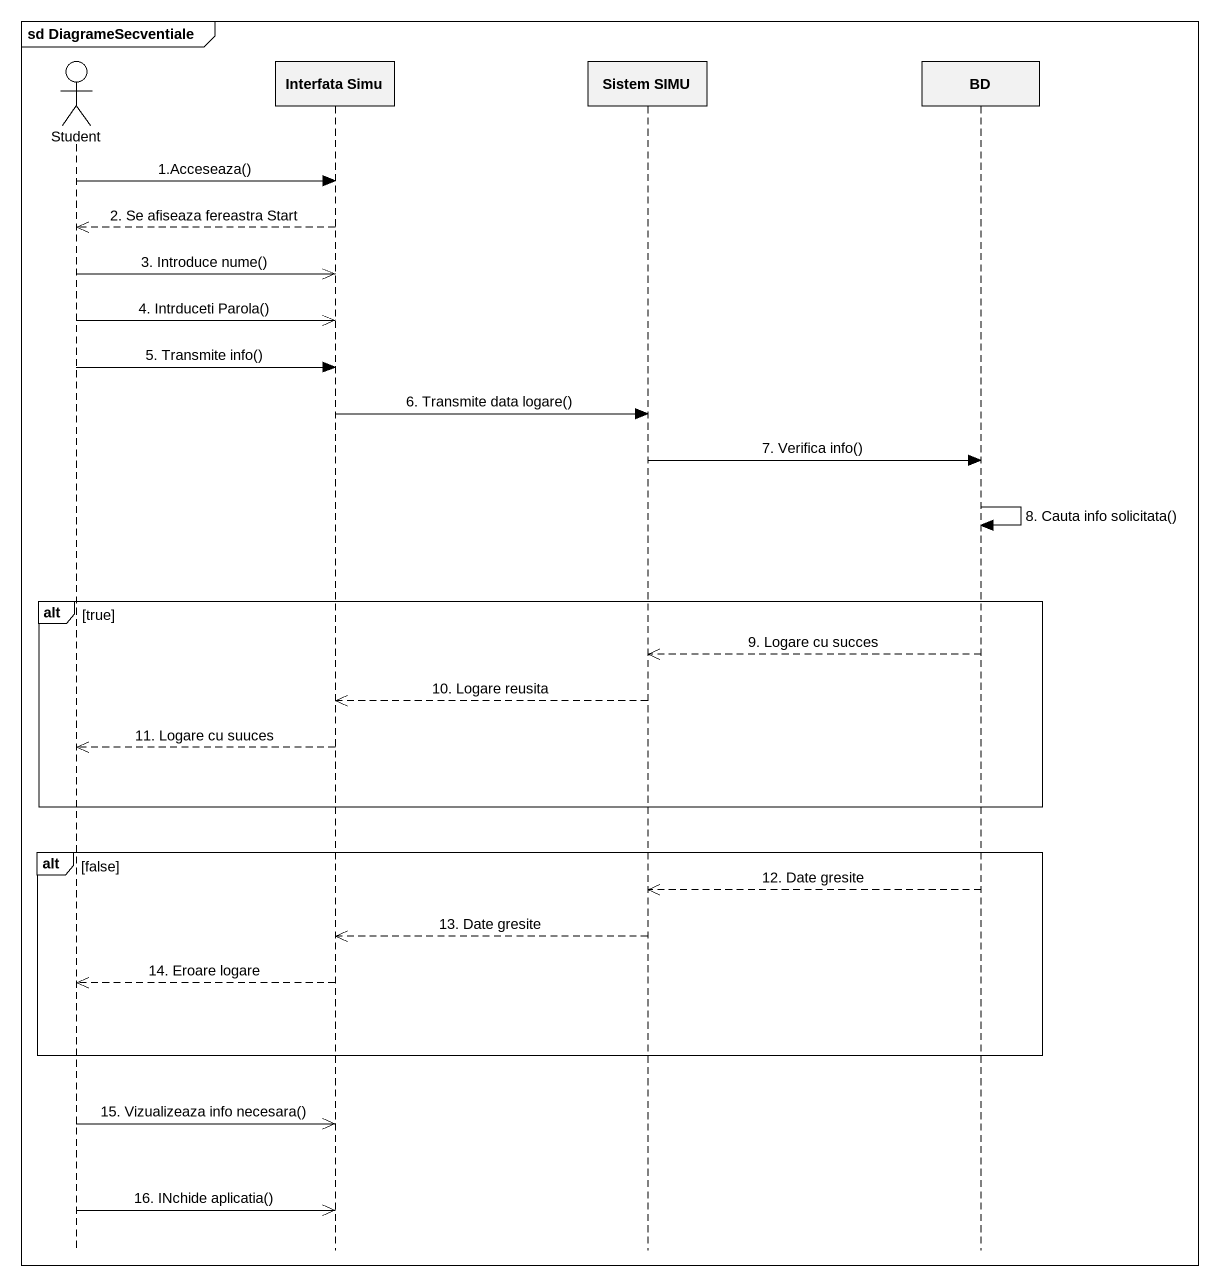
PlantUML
@startuml
mainframe sd DiagrameSecventiale
hide footbox
actor Student
participant "Interfata Simu" as Interfata_Simu
participant "Sistem SIMU" as Sistem_SIMU
participant BD

Student -> Interfata_Simu : 1.Acceseaza()
Interfata_Simu -->> Student : 2. Se afiseaza fereastra Start
Student ->> Interfata_Simu : 3. Introduce nume()
Student ->> Interfata_Simu : 4. Intrduceti Parola()
Student -> Interfata_Simu : 5. Transmite info()
Interfata_Simu -> Sistem_SIMU : 6. Transmite data logare()
Sistem_SIMU -> BD : 7. Verifica info()
BD -> BD : 8. Cauta info solicitata()
alt true
  BD -->> Sistem_SIMU : 9. Logare cu succes
  Sistem_SIMU -->> Interfata_Simu : 10. Logare reusita
  Interfata_Simu -->> Student : 11. Logare cu suuces
end
alt false
  BD -->> Sistem_SIMU : 12. Date gresite
  Sistem_SIMU -->> Interfata_Simu : 13. Date gresite
  Interfata_Simu -->> Student : 14. Eroare logare
end
Student ->> Interfata_Simu : 15. Vizualizeaza info necesara()
Student ->> Interfata_Simu : 16. INchide aplicatia()
@enduml
